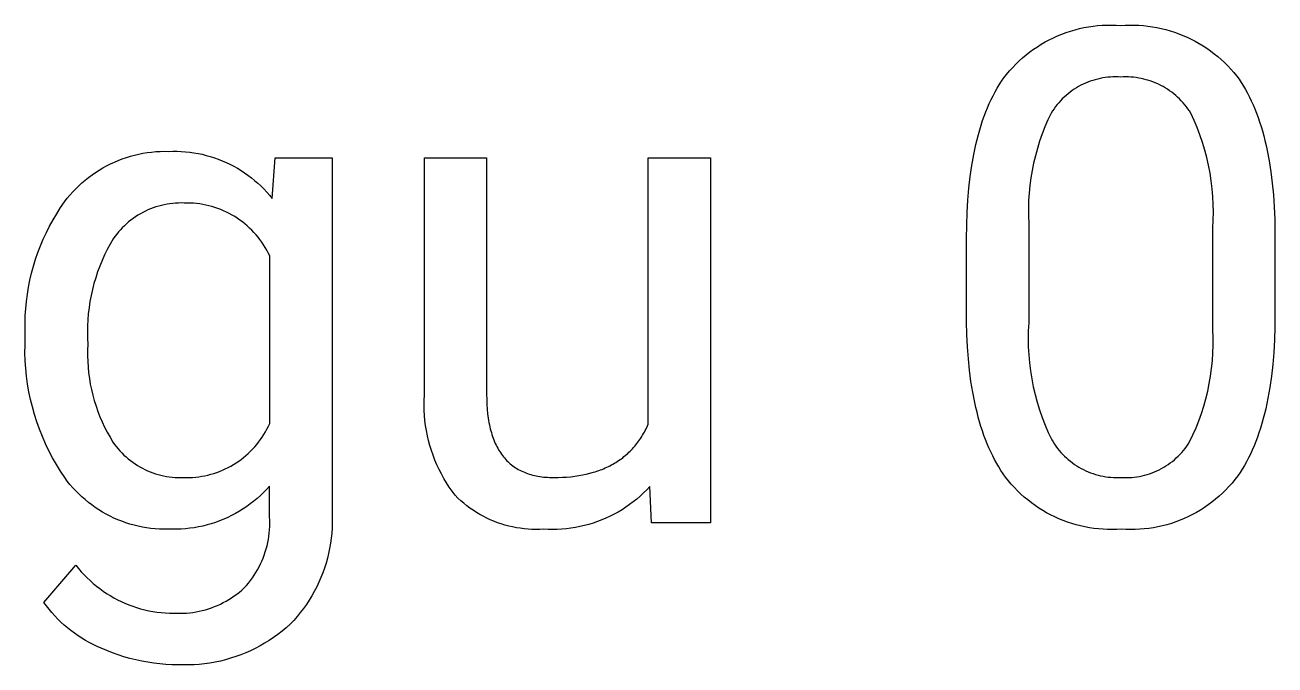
# Model space of a CAD drawing. Header units: millimetres. Extents: x -644 to 2279, y -276 to 1766.
# Drawn here: x 1635.6 to 1694.5, y -153.7 to -123.6 of the extents above; entities that cross this region are included whole.
import ezdxf

# ---------------------------------------------------------------- set-up
doc = ezdxf.new("R2010")
doc.units = ezdxf.units.MM
doc.header["$MEASUREMENT"] = 0
doc.layers.add('Domyślny', color=7, linetype='Continuous', true_color=0x000000)

msp = doc.modelspace()

# ---------------------------------------------------------------- linework, layer by layer
at = {"layer": 'Domyślny'}
for p, q in [((1685.305, -123.736), (1685.517, -123.689)), ((1685.517, -123.689), (1685.73, -123.65)), ((1685.73, -123.65), (1685.945, -123.619)), ((1685.945, -123.619), (1686.161, -123.595)), ((1686.161, -123.595), (1686.377, -123.578)), ((1686.377, -123.578), (1686.594, -123.569)), ((1686.594, -123.569), (1686.811, -123.567)), ((1686.811, -123.567), (1687.028, -123.573)), ((1687.028, -123.573), (1687.244, -123.586)), ((1687.244, -123.586), (1687.458, -123.573)), ((1687.458, -123.573), (1687.673, -123.567)), ((1687.673, -123.567), (1687.887, -123.568)), ((1687.887, -123.568), (1688.101, -123.576)), ((1688.101, -123.576), (1688.315, -123.592)), ((1688.315, -123.592), (1688.528, -123.615)), ((1688.528, -123.615), (1688.74, -123.645)), ((1688.74, -123.645), (1688.951, -123.682)), ((1688.951, -123.682), (1689.161, -123.727)), ((1683.691, -124.362), (1683.882, -124.26)), ((1683.882, -124.26), (1684.077, -124.164)), ((1684.077, -124.164), (1684.275, -124.075)), ((1684.275, -124.075), (1684.476, -123.993)), ((1684.476, -123.993), (1684.68, -123.918)), ((1684.68, -123.918), (1684.886, -123.85)), ((1684.886, -123.85), (1685.094, -123.789)), ((1685.094, -123.789), (1685.305, -123.736)), ((1689.161, -123.727), (1689.369, -123.778)), ((1689.369, -123.778), (1689.575, -123.837)), ((1689.575, -123.837), (1689.779, -123.902)), ((1689.779, -123.902), (1689.981, -123.974)), ((1689.981, -123.974), (1690.18, -124.053)), ((1690.18, -124.053), (1690.377, -124.139)), ((1690.377, -124.139), (1690.57, -124.231)), ((1690.57, -124.231), (1690.76, -124.33)), ((1682.793, -124.97), (1682.964, -124.836)), ((1682.964, -124.836), (1683.14, -124.708)), ((1683.14, -124.708), (1683.319, -124.587)), ((1683.319, -124.587), (1683.503, -124.471)), ((1683.503, -124.471), (1683.691, -124.362)), ((1690.76, -124.33), (1690.947, -124.435)), ((1690.947, -124.435), (1691.13, -124.546)), ((1691.13, -124.546), (1691.309, -124.664)), ((1691.309, -124.664), (1691.484, -124.787)), ((1691.484, -124.787), (1691.655, -124.917)), ((1682.159, -125.561), (1682.31, -125.405)), ((1682.31, -125.405), (1682.466, -125.255)), ((1682.466, -125.255), (1682.627, -125.109)), ((1682.627, -125.109), (1682.793, -124.97)), ((1691.655, -124.917), (1691.822, -125.052)), ((1691.822, -125.052), (1691.983, -125.192)), ((1691.983, -125.192), (1692.14, -125.338)), ((1692.14, -125.338), (1692.292, -125.489)), ((1681.631, -126.216), (1681.739, -126.059)), ((1681.739, -126.059), (1681.873, -125.889)), ((1681.873, -125.889), (1682.013, -125.722)), ((1682.013, -125.722), (1682.159, -125.561)), ((1686.4, -126.061), (1686.281, -126.084)), ((1686.52, -126.043), (1686.4, -126.061)), ((1686.64, -126.029), (1686.52, -126.043)), ((1686.76, -126.018), (1686.64, -126.029)), ((1686.881, -126.012), (1686.76, -126.018)), ((1687.002, -126.01), (1686.881, -126.012)), ((1687.124, -126.013), (1687.002, -126.01)), ((1687.244, -126.019), (1687.124, -126.013)), ((1687.366, -126.013), (1687.244, -126.019)), ((1687.488, -126.01), (1687.366, -126.013)), ((1687.61, -126.012), (1687.488, -126.01)), ((1687.732, -126.018), (1687.61, -126.012)), ((1687.854, -126.029), (1687.732, -126.018)), ((1687.975, -126.043), (1687.854, -126.029)), ((1688.096, -126.062), (1687.975, -126.043)), ((1688.216, -126.084), (1688.096, -126.062)), ((1692.292, -125.489), (1692.439, -125.646)), ((1692.439, -125.646), (1692.58, -125.807)), ((1692.58, -125.807), (1692.716, -125.973)), ((1692.716, -125.973), (1692.824, -126.124)), ((1681.328, -126.719), (1681.426, -126.546)), ((1681.426, -126.546), (1681.527, -126.379)), ((1681.527, -126.379), (1681.631, -126.216)), ((1684.957, -126.657), (1684.859, -126.729)), ((1685.057, -126.589), (1684.957, -126.657)), ((1685.159, -126.525), (1685.057, -126.589)), ((1685.264, -126.464), (1685.159, -126.525)), ((1685.371, -126.406), (1685.264, -126.464)), ((1685.479, -126.352), (1685.371, -126.406)), ((1685.589, -126.302), (1685.479, -126.352)), ((1685.701, -126.256), (1685.589, -126.302)), ((1685.815, -126.214), (1685.701, -126.256)), ((1685.929, -126.175), (1685.815, -126.214)), ((1686.046, -126.141), (1685.929, -126.175)), ((1686.163, -126.11), (1686.046, -126.141)), ((1686.281, -126.084), (1686.163, -126.11)), ((1688.335, -126.111), (1688.216, -126.084)), ((1688.453, -126.141), (1688.335, -126.111)), ((1688.57, -126.176), (1688.453, -126.141)), ((1688.686, -126.215), (1688.57, -126.176)), ((1688.8, -126.257), (1688.686, -126.215)), ((1688.913, -126.304), (1688.8, -126.257)), ((1689.024, -126.354), (1688.913, -126.304)), ((1689.134, -126.408), (1689.024, -126.354)), ((1689.241, -126.465), (1689.134, -126.408)), ((1689.347, -126.527), (1689.241, -126.465)), ((1689.45, -126.591), (1689.347, -126.527)), ((1689.551, -126.66), (1689.45, -126.591)), ((1692.824, -126.124), (1692.929, -126.281)), ((1692.929, -126.281), (1693.03, -126.443)), ((1693.03, -126.443), (1693.128, -126.61)), ((1693.128, -126.61), (1693.223, -126.782)), ((1681.055, -127.267), (1681.143, -127.079)), ((1681.143, -127.079), (1681.234, -126.896)), ((1681.234, -126.896), (1681.328, -126.719)), ((1684.328, -127.223), (1684.25, -127.315)), ((1684.409, -127.133), (1684.328, -127.223)), ((1684.494, -127.046), (1684.409, -127.133)), ((1684.581, -126.962), (1684.494, -127.046)), ((1684.671, -126.881), (1684.581, -126.962)), ((1684.764, -126.803), (1684.671, -126.881)), ((1684.859, -126.729), (1684.764, -126.803)), ((1689.65, -126.731), (1689.551, -126.66)), ((1689.746, -126.806), (1689.65, -126.731)), ((1689.84, -126.885), (1689.746, -126.806)), ((1689.931, -126.966), (1689.84, -126.885)), ((1690.019, -127.05), (1689.931, -126.966)), ((1690.104, -127.138), (1690.019, -127.05)), ((1690.187, -127.228), (1690.104, -127.138)), ((1690.266, -127.321), (1690.187, -127.228)), ((1693.223, -126.782), (1693.315, -126.959)), ((1693.315, -126.959), (1693.403, -127.141)), ((1693.403, -127.141), (1693.487, -127.328)), ((1680.814, -127.861), (1680.891, -127.658)), ((1680.891, -127.658), (1680.971, -127.46)), ((1680.971, -127.46), (1681.055, -127.267)), ((1683.97, -127.711), (1683.818, -128.034)), ((1684.035, -127.608), (1683.97, -127.711)), ((1684.104, -127.508), (1684.035, -127.608)), ((1684.175, -127.411), (1684.104, -127.508)), ((1684.25, -127.315), (1684.175, -127.411)), ((1690.342, -127.416), (1690.266, -127.321)), ((1690.414, -127.514), (1690.342, -127.416)), ((1690.484, -127.615), (1690.414, -127.514)), ((1690.549, -127.718), (1690.484, -127.615)), ((1690.705, -128.055), (1690.549, -127.718)), ((1693.487, -127.328), (1693.569, -127.52)), ((1693.569, -127.52), (1693.647, -127.717)), ((1693.647, -127.717), (1693.721, -127.919)), ((1680.603, -128.501), (1680.67, -128.282)), ((1680.67, -128.282), (1680.74, -128.069)), ((1680.74, -128.069), (1680.814, -127.861)), ((1683.676, -128.362), (1683.546, -128.695)), ((1683.818, -128.034), (1683.676, -128.362)), ((1690.85, -128.397), (1690.705, -128.055)), ((1690.982, -128.745), (1690.85, -128.397)), ((1693.721, -127.919), (1693.793, -128.127)), ((1693.793, -128.127), (1693.861, -128.339)), ((1693.861, -128.339), (1693.925, -128.557)), ((1680.423, -129.187), (1680.479, -128.953)), ((1680.479, -128.953), (1680.539, -128.725)), ((1680.539, -128.725), (1680.603, -128.501)), ((1683.546, -128.695), (1683.428, -129.033)), ((1691.102, -129.096), (1690.982, -128.745)), ((1693.925, -128.557), (1693.987, -128.779)), ((1693.987, -128.779), (1694.045, -129.007)), ((1694.045, -129.007), (1694.1, -129.24)), ((1641.169, -129.606), (1641.368, -129.574)), ((1641.368, -129.574), (1641.569, -129.549)), ((1641.569, -129.549), (1641.77, -129.53)), ((1641.77, -129.53), (1641.971, -129.519)), ((1641.971, -129.519), (1642.173, -129.514)), ((1642.173, -129.514), (1642.376, -129.516)), ((1642.376, -129.516), (1642.574, -129.51)), ((1642.574, -129.51), (1642.774, -129.511)), ((1642.774, -129.511), (1642.972, -129.518)), ((1642.972, -129.518), (1643.171, -129.532)), ((1643.171, -129.532), (1643.369, -129.553)), ((1643.369, -129.553), (1643.566, -129.581)), ((1643.566, -129.581), (1643.762, -129.615)), ((1680.32, -129.67), (1680.369, -129.426)), ((1680.369, -129.426), (1680.423, -129.187)), ((1683.321, -129.374), (1683.226, -129.719)), ((1683.428, -129.033), (1683.321, -129.374)), ((1691.21, -129.452), (1691.102, -129.096)), ((1691.305, -129.811), (1691.21, -129.452)), ((1694.1, -129.24), (1694.151, -129.477)), ((1694.151, -129.477), (1694.244, -129.968)), ((1639.455, -130.194), (1639.636, -130.103)), ((1639.636, -130.103), (1639.819, -130.019)), ((1639.819, -130.019), (1640.005, -129.94)), ((1640.005, -129.94), (1640.194, -129.868)), ((1640.194, -129.868), (1640.385, -129.802)), ((1640.385, -129.802), (1640.578, -129.743)), ((1640.578, -129.743), (1640.774, -129.691)), ((1640.774, -129.691), (1640.97, -129.645)), ((1640.97, -129.645), (1641.169, -129.606)), ((1643.762, -129.615), (1643.957, -129.655)), ((1643.957, -129.655), (1644.15, -129.703)), ((1644.15, -129.703), (1644.342, -129.757)), ((1644.342, -129.757), (1644.532, -129.817)), ((1644.532, -129.817), (1644.719, -129.884)), ((1644.719, -129.884), (1644.904, -129.957)), ((1644.904, -129.957), (1645.087, -130.036)), ((1645.087, -130.036), (1645.267, -130.121)), ((1645.267, -130.121), (1645.444, -130.213)), ((1647.263, -131.735), (1647.405, -129.82)), ((1647.405, -129.82), (1650.078, -129.82)), ((1650.078, -129.82), (1650.078, -146.537)), ((1654.436, -140.992), (1654.436, -129.82)), ((1654.436, -129.82), (1657.363, -129.82)), ((1657.363, -129.82), (1657.363, -140.956)), ((1664.985, -142.358), (1664.985, -129.82)), ((1664.985, -129.82), (1667.909, -129.82)), ((1667.909, -129.82), (1667.909, -147.003)), ((1680.155, -130.698), (1680.231, -130.174)), ((1680.231, -130.174), (1680.32, -129.67)), ((1683.142, -130.066), (1683.071, -130.417)), ((1683.226, -129.719), (1683.142, -130.066)), ((1691.388, -130.173), (1691.305, -129.811)), ((1691.459, -130.538), (1691.388, -130.173)), ((1694.244, -129.968), (1694.323, -130.479)), ((1638.448, -130.865), (1638.606, -130.739)), ((1638.606, -130.739), (1638.768, -130.619)), ((1638.768, -130.619), (1638.934, -130.504)), ((1638.934, -130.504), (1639.104, -130.395)), ((1639.104, -130.395), (1639.278, -130.292)), ((1639.278, -130.292), (1639.455, -130.194)), ((1645.444, -130.213), (1645.617, -130.31)), ((1645.617, -130.31), (1645.788, -130.413)), ((1645.788, -130.413), (1645.954, -130.522)), ((1645.954, -130.522), (1646.117, -130.636)), ((1646.117, -130.636), (1646.276, -130.756)), ((1646.276, -130.756), (1646.431, -130.881)), ((1680.093, -131.242), (1680.155, -130.698)), ((1683.011, -130.769), (1682.964, -131.124)), ((1683.071, -130.417), (1683.011, -130.769)), ((1691.516, -130.905), (1691.459, -130.538)), ((1694.323, -130.479), (1694.389, -131.01)), ((1637.861, -131.42), (1638.001, -131.274)), ((1638.001, -131.274), (1638.145, -131.132)), ((1638.145, -131.132), (1638.294, -130.996)), ((1638.294, -130.996), (1638.448, -130.865)), ((1646.431, -130.881), (1646.581, -131.012)), ((1646.581, -131.012), (1646.727, -131.147)), ((1646.727, -131.147), (1646.868, -131.287)), ((1646.868, -131.287), (1647.005, -131.432)), ((1680.045, -131.807), (1680.093, -131.242)), ((1682.964, -131.124), (1682.929, -131.48)), ((1691.561, -131.274), (1691.516, -130.905)), ((1691.593, -131.645), (1691.561, -131.274)), ((1694.389, -131.01), (1694.442, -131.561)), ((1637.283, -132.165), (1637.474, -131.886)), ((1637.474, -131.886), (1637.598, -131.726)), ((1637.598, -131.726), (1637.727, -131.571)), ((1637.727, -131.571), (1637.861, -131.42)), ((1642.702, -131.955), (1642.568, -131.967)), ((1642.836, -131.949), (1642.702, -131.955)), ((1642.971, -131.947), (1642.836, -131.949)), ((1643.105, -131.949), (1642.971, -131.947)), ((1643.252, -131.948), (1643.105, -131.949)), ((1643.4, -131.951), (1643.252, -131.948)), ((1643.547, -131.96), (1643.4, -131.951)), ((1643.693, -131.973), (1643.547, -131.96)), ((1647.005, -131.432), (1647.136, -131.582)), ((1647.136, -131.582), (1647.263, -131.735)), ((1680.011, -132.392), (1680.045, -131.807)), ((1682.906, -131.837), (1682.895, -132.194)), ((1682.929, -131.48), (1682.906, -131.837)), ((1691.612, -132.016), (1691.593, -131.645)), ((1694.442, -131.561), (1694.481, -132.133)), ((1636.929, -132.743), (1637.101, -132.451)), ((1637.101, -132.451), (1637.283, -132.165)), ((1640.928, -132.524), (1640.815, -132.597)), ((1641.044, -132.456), (1640.928, -132.524)), ((1641.161, -132.391), (1641.044, -132.456)), ((1641.281, -132.331), (1641.161, -132.391)), ((1641.404, -132.275), (1641.281, -132.331)), ((1641.527, -132.223), (1641.404, -132.275)), ((1641.653, -132.175), (1641.527, -132.223)), ((1641.78, -132.132), (1641.653, -132.175)), ((1641.909, -132.093), (1641.78, -132.132)), ((1642.039, -132.059), (1641.909, -132.093)), ((1642.17, -132.029), (1642.039, -132.059)), ((1642.302, -132.003), (1642.17, -132.029)), ((1642.435, -131.983), (1642.302, -132.003)), ((1642.568, -131.967), (1642.435, -131.983)), ((1643.84, -131.992), (1643.693, -131.973)), ((1643.985, -132.015), (1643.84, -131.992)), ((1644.13, -132.044), (1643.985, -132.015)), ((1644.273, -132.077), (1644.13, -132.044)), ((1644.416, -132.115), (1644.273, -132.077)), ((1644.557, -132.158), (1644.416, -132.115)), ((1644.696, -132.206), (1644.557, -132.158)), ((1644.834, -132.258), (1644.696, -132.206)), ((1644.969, -132.316), (1644.834, -132.258)), ((1645.103, -132.377), (1644.969, -132.316)), ((1645.235, -132.444), (1645.103, -132.377)), ((1645.364, -132.514), (1645.235, -132.444)), ((1645.491, -132.589), (1645.364, -132.514)), ((1679.991, -132.998), (1680.011, -132.392)), ((1682.895, -132.194), (1682.897, -132.552)), ((1691.618, -132.387), (1691.612, -132.016)), ((1691.612, -132.759), (1691.618, -132.387)), ((1694.481, -132.133), (1694.507, -132.725)), ((1636.614, -133.342), (1636.766, -133.04)), ((1636.766, -133.04), (1636.929, -132.743)), ((1640.195, -133.11), (1640.103, -133.208)), ((1640.291, -133.016), (1640.195, -133.11)), ((1640.39, -132.925), (1640.291, -133.016)), ((1640.492, -132.838), (1640.39, -132.925)), ((1640.597, -132.754), (1640.492, -132.838)), ((1640.704, -132.673), (1640.597, -132.754)), ((1640.815, -132.597), (1640.704, -132.673)), ((1645.615, -132.669), (1645.491, -132.589)), ((1645.737, -132.752), (1645.615, -132.669)), ((1645.855, -132.84), (1645.737, -132.752)), ((1645.971, -132.931), (1645.855, -132.84)), ((1646.083, -133.027), (1645.971, -132.931)), ((1646.192, -133.126), (1646.083, -133.027)), ((1646.297, -133.229), (1646.192, -133.126)), ((1679.984, -133.624), (1679.991, -132.998)), ((1682.897, -132.552), (1682.911, -132.909)), ((1682.911, -132.909), (1682.911, -137.587)), ((1691.592, -133.13), (1691.612, -132.759)), ((1691.592, -137.92), (1691.592, -133.13)), ((1694.507, -132.725), (1694.519, -133.337)), ((1636.34, -133.961), (1636.472, -133.649)), ((1636.472, -133.649), (1636.614, -133.342)), ((1639.769, -133.629), (1639.624, -133.879)), ((1639.847, -133.519), (1639.769, -133.629)), ((1639.929, -133.413), (1639.847, -133.519)), ((1640.014, -133.309), (1639.929, -133.413)), ((1640.103, -133.208), (1640.014, -133.309)), ((1646.399, -133.335), (1646.297, -133.229)), ((1646.498, -133.445), (1646.399, -133.335)), ((1646.592, -133.558), (1646.498, -133.445)), ((1646.683, -133.674), (1646.592, -133.558)), ((1646.77, -133.793), (1646.683, -133.674)), ((1679.984, -137.54), (1679.984, -133.624)), ((1694.519, -133.337), (1694.519, -137.143)), ((1636.108, -134.597), (1636.219, -134.277)), ((1636.219, -134.277), (1636.34, -133.961)), ((1639.488, -134.133), (1639.361, -134.393)), ((1639.624, -133.879), (1639.488, -134.133)), ((1646.852, -133.915), (1646.77, -133.793)), ((1646.93, -134.04), (1646.852, -133.915)), ((1647.004, -134.168), (1646.93, -134.04)), ((1647.074, -134.297), (1647.004, -134.168)), ((1647.139, -134.43), (1647.074, -134.297)), ((1636.009, -134.921), (1636.108, -134.597)), ((1639.242, -134.656), (1639.132, -134.923)), ((1639.361, -134.393), (1639.242, -134.656)), ((1647.139, -142.332), (1647.139, -134.43)), ((1635.842, -135.577), (1635.92, -135.248)), ((1635.92, -135.248), (1636.009, -134.921)), ((1638.941, -135.468), (1638.859, -135.745)), ((1639.032, -135.194), (1638.941, -135.468)), ((1639.132, -134.923), (1639.032, -135.194)), ((1635.72, -136.243), (1635.775, -135.909)), ((1635.775, -135.909), (1635.842, -135.577)), ((1638.786, -136.024), (1638.723, -136.306)), ((1638.859, -135.745), (1638.786, -136.024)), ((1635.642, -136.916), (1635.675, -136.579)), ((1635.675, -136.579), (1635.72, -136.243)), ((1638.669, -136.59), (1638.626, -136.875)), ((1638.723, -136.306), (1638.669, -136.59)), ((1635.61, -137.592), (1635.62, -137.254)), ((1635.62, -137.254), (1635.642, -136.916)), ((1638.591, -137.162), (1638.567, -137.45)), ((1638.626, -136.875), (1638.591, -137.162)), ((1694.519, -137.143), (1694.513, -137.777)), ((1635.611, -137.931), (1635.61, -137.592)), ((1638.552, -137.738), (1638.547, -138.027)), ((1638.567, -137.45), (1638.552, -137.738)), ((1679.998, -138.139), (1679.984, -137.54)), ((1682.911, -137.587), (1682.892, -137.965)), ((1694.513, -137.777), (1694.492, -138.39)), ((1635.609, -138.637), (1635.623, -138.269)), ((1635.623, -138.269), (1635.611, -137.931)), ((1638.547, -138.027), (1638.552, -138.316)), ((1638.552, -138.316), (1638.567, -138.604)), ((1680.026, -138.719), (1679.998, -138.139)), ((1682.892, -137.965), (1682.887, -138.344)), ((1682.887, -138.344), (1682.894, -138.722)), ((1691.606, -138.283), (1691.592, -137.92)), ((1691.607, -138.647), (1691.606, -138.283)), ((1694.492, -138.39), (1694.458, -138.982)), ((1635.608, -139.005), (1635.609, -138.637)), ((1635.62, -139.373), (1635.608, -139.005)), ((1638.557, -138.872), (1638.555, -139.14)), ((1638.567, -138.604), (1638.557, -138.872)), ((1680.068, -139.28), (1680.026, -138.719)), ((1682.894, -138.722), (1682.915, -139.1)), ((1691.571, -139.373), (1691.595, -139.01)), ((1691.595, -139.01), (1691.607, -138.647)), ((1694.458, -138.982), (1694.41, -139.554)), ((1635.644, -139.74), (1635.62, -139.373)), ((1638.555, -139.14), (1638.563, -139.408)), ((1638.563, -139.408), (1638.581, -139.675)), ((1680.122, -139.823), (1680.068, -139.28)), ((1682.915, -139.1), (1682.949, -139.477)), ((1682.949, -139.477), (1682.996, -139.853)), ((1691.534, -139.734), (1691.571, -139.373)), ((1694.41, -139.554), (1694.348, -140.105)), ((1635.681, -140.106), (1635.644, -139.74)), ((1635.73, -140.471), (1635.681, -140.106)), ((1638.581, -139.675), (1638.607, -139.942)), ((1638.607, -139.942), (1638.642, -140.208)), ((1638.642, -140.208), (1638.687, -140.472)), ((1680.19, -140.346), (1680.122, -139.823)), ((1682.996, -139.853), (1683.056, -140.226)), ((1691.423, -140.453), (1691.485, -140.095)), ((1691.485, -140.095), (1691.534, -139.734)), ((1694.348, -140.105), (1694.273, -140.636)), ((1635.793, -140.834), (1635.73, -140.471)), ((1638.687, -140.472), (1638.74, -140.735)), ((1638.74, -140.735), (1638.803, -140.996)), ((1680.272, -140.851), (1680.19, -140.346)), ((1683.056, -140.226), (1683.129, -140.598)), ((1683.129, -140.598), (1683.215, -140.967)), ((1691.349, -140.809), (1691.423, -140.453)), ((1694.273, -140.636), (1694.183, -141.145)), ((1635.868, -141.194), (1635.793, -140.834)), ((1635.955, -141.552), (1635.868, -141.194)), ((1638.803, -140.996), (1638.874, -141.254)), ((1638.874, -141.254), (1638.955, -141.51)), ((1654.42, -141.472), (1654.424, -141.232)), ((1654.424, -141.232), (1654.436, -140.992)), ((1657.363, -140.956), (1657.366, -141.197)), ((1657.366, -141.197), (1657.375, -141.431)), ((1680.367, -141.336), (1680.272, -140.851)), ((1680.419, -141.572), (1680.367, -141.336)), ((1683.215, -140.967), (1683.314, -141.332)), ((1683.314, -141.332), (1683.425, -141.694)), ((1691.164, -141.512), (1691.263, -141.162)), ((1691.263, -141.162), (1691.349, -140.809)), ((1694.183, -141.145), (1694.134, -141.392)), ((1636.054, -141.906), (1635.955, -141.552)), ((1636.166, -142.257), (1636.054, -141.906)), ((1638.955, -141.51), (1639.044, -141.763)), ((1639.044, -141.763), (1639.141, -142.012)), ((1654.425, -141.713), (1654.42, -141.472)), ((1654.438, -141.953), (1654.425, -141.713)), ((1654.459, -142.192), (1654.438, -141.953)), ((1657.375, -141.431), (1657.391, -141.656)), ((1657.391, -141.656), (1657.412, -141.874)), ((1657.412, -141.874), (1657.44, -142.085)), ((1680.475, -141.803), (1680.419, -141.572)), ((1680.534, -142.03), (1680.475, -141.803)), ((1683.425, -141.694), (1683.549, -142.051)), ((1690.931, -142.201), (1691.054, -141.858)), ((1691.054, -141.858), (1691.164, -141.512)), ((1694.024, -141.871), (1693.964, -142.103)), ((1694.081, -141.634), (1694.024, -141.871)), ((1694.134, -141.392), (1694.081, -141.634)), ((1636.29, -142.603), (1636.166, -142.257)), ((1639.141, -142.012), (1639.247, -142.258)), ((1639.247, -142.258), (1639.362, -142.501)), ((1639.362, -142.501), (1639.484, -142.739)), ((1647.012, -142.593), (1647.078, -142.464)), ((1647.078, -142.464), (1647.139, -142.332)), ((1654.489, -142.431), (1654.459, -142.192)), ((1654.527, -142.668), (1654.489, -142.431)), ((1657.44, -142.085), (1657.456, -142.187)), ((1657.456, -142.187), (1657.474, -142.288)), ((1657.474, -142.288), (1657.493, -142.386)), ((1657.493, -142.386), (1657.514, -142.483)), ((1657.514, -142.483), (1657.536, -142.577)), ((1664.876, -142.588), (1664.913, -142.513)), ((1664.913, -142.513), (1664.949, -142.436)), ((1664.949, -142.436), (1664.985, -142.358)), ((1680.596, -142.251), (1680.534, -142.03)), ((1680.662, -142.468), (1680.596, -142.251)), ((1680.731, -142.68), (1680.662, -142.468)), ((1683.549, -142.051), (1683.685, -142.405)), ((1683.685, -142.405), (1683.834, -142.753)), ((1690.651, -142.871), (1690.797, -142.538)), ((1690.797, -142.538), (1690.931, -142.201)), ((1693.834, -142.55), (1693.763, -142.766)), ((1693.9, -142.329), (1693.834, -142.55)), ((1693.964, -142.103), (1693.9, -142.329)), ((1636.426, -142.946), (1636.29, -142.603)), ((1636.573, -143.283), (1636.426, -142.946)), ((1639.484, -142.739), (1639.615, -142.973)), ((1639.615, -142.973), (1639.754, -143.203)), ((1646.62, -143.204), (1646.707, -143.088)), ((1646.707, -143.088), (1646.789, -142.968)), ((1646.789, -142.968), (1646.868, -142.846)), ((1646.868, -142.846), (1646.942, -142.721)), ((1646.942, -142.721), (1647.012, -142.593)), ((1654.573, -142.904), (1654.527, -142.668)), ((1654.627, -143.138), (1654.573, -142.904)), ((1654.69, -143.371), (1654.627, -143.138)), ((1657.536, -142.577), (1657.56, -142.67)), ((1657.56, -142.67), (1657.586, -142.761)), ((1657.586, -142.761), (1657.613, -142.85)), ((1657.613, -142.85), (1657.641, -142.937)), ((1657.641, -142.937), (1657.672, -143.022)), ((1657.672, -143.022), (1657.703, -143.105)), ((1657.703, -143.105), (1657.736, -143.187)), ((1664.49, -143.213), (1664.538, -143.149)), ((1664.538, -143.149), (1664.584, -143.083)), ((1664.584, -143.083), (1664.629, -143.016)), ((1664.629, -143.016), (1664.673, -142.948)), ((1664.673, -142.948), (1664.716, -142.878)), ((1664.716, -142.878), (1664.757, -142.808)), ((1664.757, -142.808), (1664.798, -142.736)), ((1664.798, -142.736), (1664.837, -142.663)), ((1664.837, -142.663), (1664.876, -142.588)), ((1680.803, -142.888), (1680.731, -142.68)), ((1680.879, -143.09), (1680.803, -142.888)), ((1680.958, -143.288), (1680.879, -143.09)), ((1683.834, -142.753), (1683.994, -143.096)), ((1683.994, -143.096), (1684.058, -143.201)), ((1690.493, -143.199), (1690.651, -142.871)), ((1693.69, -142.977), (1693.612, -143.183)), ((1693.763, -142.766), (1693.69, -142.977)), ((1636.733, -143.615), (1636.573, -143.283)), ((1636.903, -143.941), (1636.733, -143.615)), ((1639.754, -143.203), (1639.831, -143.312)), ((1639.831, -143.312), (1639.912, -143.418)), ((1639.912, -143.418), (1639.997, -143.522)), ((1639.997, -143.522), (1640.085, -143.622)), ((1640.085, -143.622), (1640.177, -143.719)), ((1640.177, -143.719), (1640.272, -143.814)), ((1646.022, -143.837), (1646.13, -143.741)), ((1646.13, -143.741), (1646.235, -143.64)), ((1646.235, -143.64), (1646.337, -143.536)), ((1646.337, -143.536), (1646.435, -143.429)), ((1646.435, -143.429), (1646.53, -143.318)), ((1646.53, -143.318), (1646.62, -143.204)), ((1654.76, -143.6), (1654.69, -143.371)), ((1654.839, -143.828), (1654.76, -143.6)), ((1657.736, -143.187), (1657.771, -143.266)), ((1657.771, -143.266), (1657.807, -143.344)), ((1657.807, -143.344), (1657.845, -143.419)), ((1657.845, -143.419), (1657.885, -143.493)), ((1657.885, -143.493), (1657.926, -143.565)), ((1657.926, -143.565), (1657.968, -143.634)), ((1657.968, -143.634), (1658.012, -143.702)), ((1658.012, -143.702), (1658.058, -143.768)), ((1663.958, -143.79), (1664.016, -143.738)), ((1664.016, -143.738), (1664.073, -143.685)), ((1664.073, -143.685), (1664.129, -143.63)), ((1664.129, -143.63), (1664.184, -143.574)), ((1664.184, -143.574), (1664.238, -143.517)), ((1664.238, -143.517), (1664.291, -143.459)), ((1664.291, -143.459), (1664.342, -143.399)), ((1664.342, -143.399), (1664.393, -143.338)), ((1664.393, -143.338), (1664.442, -143.276)), ((1664.442, -143.276), (1664.49, -143.213)), ((1681.04, -143.481), (1680.958, -143.288)), ((1681.126, -143.67), (1681.04, -143.481)), ((1681.215, -143.854), (1681.126, -143.67)), ((1684.058, -143.201), (1684.125, -143.303)), ((1684.125, -143.303), (1684.195, -143.404)), ((1684.195, -143.404), (1684.269, -143.502)), ((1684.269, -143.502), (1684.346, -143.597)), ((1684.346, -143.597), (1684.427, -143.69)), ((1684.427, -143.69), (1684.51, -143.779)), ((1690.044, -143.782), (1690.127, -143.692)), ((1690.127, -143.692), (1690.207, -143.598)), ((1690.207, -143.598), (1690.284, -143.502)), ((1690.284, -143.502), (1690.357, -143.404)), ((1690.357, -143.404), (1690.427, -143.303)), ((1690.427, -143.303), (1690.493, -143.199)), ((1693.448, -143.579), (1693.36, -143.769)), ((1693.532, -143.383), (1693.448, -143.579)), ((1693.612, -143.183), (1693.532, -143.383)), ((1637.085, -144.261), (1636.903, -143.941)), ((1637.278, -144.574), (1637.085, -144.261)), ((1640.272, -143.814), (1640.371, -143.904)), ((1640.371, -143.904), (1640.472, -143.992)), ((1640.472, -143.992), (1640.576, -144.075)), ((1640.576, -144.075), (1640.684, -144.155)), ((1640.684, -144.155), (1640.794, -144.231)), ((1640.794, -144.231), (1640.906, -144.304)), ((1640.906, -144.304), (1641.021, -144.372)), ((1645.308, -144.336), (1645.434, -144.263)), ((1645.434, -144.263), (1645.557, -144.186)), ((1645.557, -144.186), (1645.678, -144.105)), ((1645.678, -144.105), (1645.795, -144.02)), ((1645.795, -144.02), (1645.91, -143.93)), ((1645.91, -143.93), (1646.022, -143.837)), ((1654.925, -144.052), (1654.839, -143.828)), ((1655.019, -144.273), (1654.925, -144.052)), ((1655.121, -144.491), (1655.019, -144.273)), ((1658.058, -143.768), (1658.105, -143.832)), ((1658.105, -143.832), (1658.153, -143.895)), ((1658.153, -143.895), (1658.203, -143.955)), ((1658.203, -143.955), (1658.255, -144.013)), ((1658.255, -144.013), (1658.308, -144.07)), ((1658.308, -144.07), (1658.363, -144.124)), ((1658.363, -144.124), (1658.42, -144.177)), ((1658.42, -144.177), (1658.478, -144.227)), ((1658.478, -144.227), (1658.537, -144.276)), ((1658.537, -144.276), (1658.598, -144.323)), ((1658.598, -144.323), (1658.661, -144.368)), ((1663.102, -144.357), (1663.175, -144.321)), ((1663.175, -144.321), (1663.246, -144.284)), ((1663.246, -144.284), (1663.316, -144.245)), ((1663.316, -144.245), (1663.385, -144.205)), ((1663.385, -144.205), (1663.453, -144.164)), ((1663.453, -144.164), (1663.52, -144.122)), ((1663.52, -144.122), (1663.586, -144.078)), ((1663.586, -144.078), (1663.651, -144.033)), ((1663.651, -144.033), (1663.714, -143.987)), ((1663.714, -143.987), (1663.777, -143.94)), ((1663.777, -143.94), (1663.838, -143.891)), ((1663.838, -143.891), (1663.899, -143.841)), ((1663.899, -143.841), (1663.958, -143.79)), ((1681.307, -144.033), (1681.215, -143.854)), ((1681.403, -144.207), (1681.307, -144.033)), ((1681.502, -144.377), (1681.403, -144.207)), ((1684.51, -143.779), (1684.597, -143.866)), ((1684.597, -143.866), (1684.686, -143.95)), ((1684.686, -143.95), (1684.779, -144.031)), ((1684.779, -144.031), (1684.874, -144.109)), ((1684.874, -144.109), (1684.971, -144.183)), ((1684.971, -144.183), (1685.071, -144.254)), ((1685.071, -144.254), (1685.174, -144.321)), ((1685.174, -144.321), (1685.278, -144.385)), ((1689.277, -144.391), (1689.382, -144.327)), ((1689.382, -144.327), (1689.484, -144.259)), ((1689.484, -144.259), (1689.584, -144.188)), ((1689.584, -144.188), (1689.682, -144.113)), ((1689.682, -144.113), (1689.777, -144.035)), ((1689.777, -144.035), (1689.869, -143.954)), ((1689.869, -143.954), (1689.958, -143.87)), ((1689.958, -143.87), (1690.044, -143.782)), ((1693.077, -144.309), (1692.976, -144.478)), ((1693.175, -144.134), (1693.077, -144.309)), ((1693.269, -143.954), (1693.175, -144.134)), ((1693.36, -143.769), (1693.269, -143.954)), ((1637.481, -144.881), (1637.278, -144.574)), ((1637.602, -145.043), (1637.481, -144.881)), ((1641.021, -144.372), (1641.139, -144.436)), ((1641.139, -144.436), (1641.258, -144.496)), ((1641.258, -144.496), (1641.38, -144.552)), ((1641.38, -144.552), (1641.503, -144.604)), ((1641.503, -144.604), (1641.628, -144.651)), ((1641.628, -144.651), (1641.755, -144.694)), ((1641.755, -144.694), (1641.883, -144.733)), ((1641.883, -144.733), (1642.012, -144.767)), ((1642.012, -144.767), (1642.143, -144.797)), ((1642.143, -144.797), (1642.274, -144.821)), ((1642.274, -144.821), (1642.407, -144.842)), ((1642.407, -144.842), (1642.54, -144.858)), ((1642.54, -144.858), (1642.673, -144.869)), ((1642.673, -144.869), (1642.806, -144.875)), ((1642.806, -144.875), (1642.94, -144.877)), ((1642.94, -144.877), (1643.074, -144.874)), ((1643.074, -144.874), (1643.219, -144.877)), ((1643.219, -144.877), (1643.365, -144.874)), ((1643.365, -144.874), (1643.51, -144.867)), ((1643.51, -144.867), (1643.655, -144.855)), ((1643.655, -144.855), (1643.799, -144.838)), ((1643.799, -144.838), (1643.943, -144.816)), ((1643.943, -144.816), (1644.086, -144.789)), ((1644.086, -144.789), (1644.228, -144.758)), ((1644.228, -144.758), (1644.368, -144.721)), ((1644.368, -144.721), (1644.508, -144.68)), ((1644.508, -144.68), (1644.646, -144.634)), ((1644.646, -144.634), (1644.782, -144.584)), ((1644.782, -144.584), (1644.917, -144.528)), ((1644.917, -144.528), (1645.049, -144.469)), ((1645.049, -144.469), (1645.18, -144.405)), ((1645.18, -144.405), (1645.308, -144.336)), ((1655.23, -144.706), (1655.121, -144.491)), ((1655.347, -144.916), (1655.23, -144.706)), ((1655.47, -145.122), (1655.347, -144.916)), ((1658.661, -144.368), (1658.725, -144.411)), ((1658.725, -144.411), (1658.79, -144.452)), ((1658.79, -144.452), (1658.857, -144.491)), ((1658.857, -144.491), (1658.926, -144.529)), ((1658.926, -144.529), (1658.996, -144.564)), ((1658.996, -144.564), (1659.068, -144.598)), ((1659.068, -144.598), (1659.142, -144.629)), ((1659.142, -144.629), (1659.216, -144.659)), ((1659.216, -144.659), (1659.293, -144.687)), ((1659.293, -144.687), (1659.371, -144.712)), ((1659.371, -144.712), (1659.45, -144.736)), ((1659.45, -144.736), (1659.531, -144.758)), ((1659.531, -144.758), (1659.614, -144.778)), ((1659.614, -144.778), (1659.698, -144.797)), ((1659.698, -144.797), (1659.784, -144.813)), ((1659.784, -144.813), (1659.871, -144.827)), ((1659.871, -144.827), (1659.96, -144.84)), ((1659.96, -144.84), (1660.05, -144.85)), ((1660.05, -144.85), (1660.142, -144.859)), ((1660.142, -144.859), (1660.236, -144.865)), ((1660.236, -144.865), (1660.33, -144.87)), ((1660.33, -144.87), (1660.427, -144.873)), ((1660.427, -144.873), (1660.525, -144.874)), ((1660.525, -144.874), (1660.732, -144.872)), ((1660.732, -144.872), (1660.935, -144.864)), ((1660.935, -144.864), (1661.134, -144.852)), ((1661.134, -144.852), (1661.328, -144.835)), ((1661.328, -144.835), (1661.518, -144.813)), ((1661.518, -144.813), (1661.703, -144.786)), ((1661.703, -144.786), (1661.884, -144.754)), ((1661.884, -144.754), (1662.061, -144.717)), ((1662.061, -144.717), (1662.233, -144.675)), ((1662.233, -144.675), (1662.401, -144.628)), ((1662.401, -144.628), (1662.483, -144.603)), ((1662.483, -144.603), (1662.565, -144.577)), ((1662.565, -144.577), (1662.645, -144.549)), ((1662.645, -144.549), (1662.724, -144.52)), ((1662.724, -144.52), (1662.802, -144.49)), ((1662.802, -144.49), (1662.878, -144.459)), ((1662.878, -144.459), (1662.954, -144.426)), ((1662.954, -144.426), (1663.029, -144.392)), ((1663.029, -144.392), (1663.102, -144.357)), ((1681.604, -144.542), (1681.502, -144.377)), ((1681.71, -144.702), (1681.604, -144.542)), ((1681.819, -144.857), (1681.71, -144.702)), ((1681.953, -145.026), (1681.819, -144.857)), ((1685.278, -144.385), (1685.385, -144.445)), ((1685.385, -144.445), (1685.494, -144.502)), ((1685.494, -144.502), (1685.605, -144.555)), ((1685.605, -144.555), (1685.717, -144.604)), ((1685.717, -144.604), (1685.831, -144.649)), ((1685.831, -144.649), (1685.947, -144.69)), ((1685.947, -144.69), (1686.064, -144.727)), ((1686.064, -144.727), (1686.182, -144.761)), ((1686.182, -144.761), (1686.301, -144.79)), ((1686.301, -144.79), (1686.421, -144.815)), ((1686.421, -144.815), (1686.542, -144.836)), ((1686.542, -144.836), (1686.663, -144.853)), ((1686.663, -144.853), (1686.785, -144.865)), ((1686.785, -144.865), (1686.908, -144.874)), ((1686.908, -144.874), (1687.03, -144.878)), ((1687.03, -144.878), (1687.153, -144.878)), ((1687.153, -144.878), (1687.275, -144.874)), ((1687.275, -144.874), (1687.398, -144.879)), ((1687.398, -144.879), (1687.521, -144.88)), ((1687.521, -144.88), (1687.644, -144.876)), ((1687.644, -144.876), (1687.766, -144.869)), ((1687.766, -144.869), (1687.889, -144.857)), ((1687.889, -144.857), (1688.011, -144.841)), ((1688.011, -144.841), (1688.132, -144.82)), ((1688.132, -144.82), (1688.252, -144.795)), ((1688.252, -144.795), (1688.372, -144.767)), ((1688.372, -144.767), (1688.49, -144.734)), ((1688.49, -144.734), (1688.607, -144.697)), ((1688.607, -144.697), (1688.723, -144.656)), ((1688.723, -144.656), (1688.837, -144.61)), ((1688.837, -144.61), (1688.95, -144.561)), ((1688.95, -144.561), (1689.061, -144.509)), ((1689.061, -144.509), (1689.17, -144.452)), ((1689.17, -144.452), (1689.277, -144.391)), ((1692.764, -144.802), (1692.631, -144.974)), ((1692.872, -144.642), (1692.764, -144.802)), ((1692.976, -144.478), (1692.872, -144.642)), ((1637.728, -145.2), (1637.602, -145.043)), ((1637.86, -145.353), (1637.728, -145.2)), ((1637.997, -145.502), (1637.86, -145.353)), ((1638.139, -145.645), (1637.997, -145.502)), ((1646.997, -145.431), (1646.853, -145.579)), ((1647.137, -145.278), (1646.997, -145.431)), ((1647.137, -146.73), (1647.137, -145.278)), ((1655.601, -145.324), (1655.47, -145.122)), ((1655.739, -145.521), (1655.601, -145.324)), ((1664.916, -145.449), (1664.763, -145.6)), ((1665.063, -145.292), (1664.916, -145.449)), ((1665.127, -147.003), (1665.063, -145.292)), ((1682.092, -145.19), (1681.953, -145.026)), ((1682.236, -145.349), (1682.092, -145.19)), ((1682.386, -145.503), (1682.236, -145.349)), ((1682.541, -145.651), (1682.386, -145.503)), ((1692.2, -145.461), (1692.045, -145.613)), ((1692.349, -145.304), (1692.2, -145.461)), ((1692.493, -145.141), (1692.349, -145.304)), ((1692.631, -144.974), (1692.493, -145.141)), ((1638.286, -145.784), (1638.139, -145.645)), ((1638.437, -145.917), (1638.286, -145.784)), ((1638.593, -146.045), (1638.437, -145.917)), ((1638.754, -146.168), (1638.593, -146.045)), ((1646.389, -145.992), (1646.226, -146.119)), ((1646.548, -145.86), (1646.389, -145.992)), ((1646.703, -145.722), (1646.548, -145.86)), ((1646.853, -145.579), (1646.703, -145.722)), ((1655.884, -145.713), (1655.739, -145.521)), ((1656.014, -145.842), (1655.884, -145.713)), ((1656.15, -145.968), (1656.014, -145.842)), ((1656.289, -146.088), (1656.15, -145.968)), ((1656.432, -146.203), (1656.289, -146.088)), ((1664.274, -146.021), (1664.102, -146.15)), ((1664.442, -145.886), (1664.274, -146.021)), ((1664.605, -145.746), (1664.442, -145.886)), ((1664.763, -145.6), (1664.605, -145.746)), ((1682.702, -145.795), (1682.541, -145.651)), ((1682.867, -145.932), (1682.702, -145.795)), ((1683.036, -146.064), (1682.867, -145.932)), ((1683.21, -146.191), (1683.036, -146.064)), ((1691.55, -146.036), (1691.375, -146.165)), ((1691.719, -145.901), (1691.55, -146.036)), ((1691.885, -145.76), (1691.719, -145.901)), ((1692.045, -145.613), (1691.885, -145.76)), ((1638.918, -146.285), (1638.754, -146.168)), ((1639.086, -146.396), (1638.918, -146.285)), ((1639.259, -146.502), (1639.086, -146.396)), ((1639.434, -146.601), (1639.259, -146.502)), ((1639.614, -146.694), (1639.434, -146.601)), ((1645.347, -146.664), (1645.161, -146.754)), ((1645.53, -146.567), (1645.347, -146.664)), ((1645.71, -146.464), (1645.53, -146.567)), ((1645.886, -146.355), (1645.71, -146.464)), ((1646.058, -146.24), (1645.886, -146.355)), ((1646.226, -146.119), (1646.058, -146.24)), ((1650.078, -146.537), (1650.087, -146.777)), ((1656.58, -146.314), (1656.432, -146.203)), ((1656.731, -146.419), (1656.58, -146.314)), ((1656.885, -146.519), (1656.731, -146.419)), ((1657.044, -146.613), (1656.885, -146.519)), ((1657.205, -146.702), (1657.044, -146.613)), ((1663.372, -146.603), (1663.18, -146.7)), ((1663.56, -146.499), (1663.372, -146.603)), ((1663.745, -146.389), (1663.56, -146.499)), ((1663.926, -146.272), (1663.745, -146.389)), ((1664.102, -146.15), (1663.926, -146.272)), ((1683.389, -146.311), (1683.21, -146.191)), ((1683.571, -146.425), (1683.389, -146.311)), ((1683.757, -146.532), (1683.571, -146.425)), ((1683.946, -146.634), (1683.757, -146.532)), ((1684.139, -146.728), (1683.946, -146.634)), ((1690.635, -146.619), (1690.441, -146.716)), ((1690.826, -146.515), (1690.635, -146.619)), ((1691.013, -146.405), (1690.826, -146.515)), ((1691.196, -146.288), (1691.013, -146.405)), ((1691.375, -146.165), (1691.196, -146.288)), ((1639.796, -146.781), (1639.614, -146.694)), ((1639.981, -146.862), (1639.796, -146.781)), ((1640.169, -146.936), (1639.981, -146.862)), ((1640.359, -147.004), (1640.169, -146.936)), ((1640.551, -147.065), (1640.359, -147.004)), ((1640.746, -147.119), (1640.551, -147.065)), ((1640.942, -147.167), (1640.746, -147.119)), ((1641.14, -147.207), (1640.942, -147.167)), ((1641.339, -147.241), (1641.14, -147.207)), ((1641.539, -147.268), (1641.339, -147.241)), ((1641.739, -147.289), (1641.539, -147.268)), ((1643.378, -147.267), (1643.172, -147.289)), ((1643.583, -147.238), (1643.378, -147.267)), ((1643.786, -147.201), (1643.583, -147.238)), ((1643.989, -147.158), (1643.786, -147.201)), ((1644.19, -147.108), (1643.989, -147.158)), ((1644.388, -147.05), (1644.19, -147.108)), ((1644.585, -146.986), (1644.388, -147.05)), ((1644.78, -146.916), (1644.585, -146.986)), ((1644.972, -146.838), (1644.78, -146.916)), ((1645.161, -146.754), (1644.972, -146.838)), ((1647.134, -147.337), (1647.142, -147.186)), ((1647.144, -146.882), (1647.137, -146.73)), ((1647.142, -147.186), (1647.145, -147.034)), ((1647.145, -147.034), (1647.144, -146.882)), ((1650.08, -147.257), (1650.064, -147.497)), ((1650.087, -147.017), (1650.08, -147.257)), ((1650.087, -146.777), (1650.087, -147.017)), ((1657.369, -146.786), (1657.205, -146.702)), ((1657.536, -146.863), (1657.369, -146.786)), ((1657.706, -146.935), (1657.536, -146.863)), ((1657.878, -147.001), (1657.706, -146.935)), ((1658.052, -147.061), (1657.878, -147.001)), ((1658.228, -147.114), (1658.052, -147.061)), ((1658.406, -147.162), (1658.228, -147.114)), ((1658.585, -147.203), (1658.406, -147.162)), ((1658.766, -147.238), (1658.585, -147.203)), ((1658.948, -147.267), (1658.766, -147.238)), ((1659.13, -147.29), (1658.948, -147.267)), ((1661.337, -147.261), (1661.123, -147.287)), ((1661.549, -147.227), (1661.337, -147.261)), ((1661.76, -147.187), (1661.549, -147.227)), ((1661.97, -147.138), (1661.76, -147.187)), ((1662.177, -147.083), (1661.97, -147.138)), ((1662.383, -147.02), (1662.177, -147.083)), ((1662.586, -146.951), (1662.383, -147.02)), ((1662.787, -146.874), (1662.586, -146.951)), ((1662.985, -146.79), (1662.787, -146.874)), ((1663.18, -146.7), (1662.985, -146.79)), ((1667.909, -147.003), (1665.127, -147.003)), ((1684.335, -146.816), (1684.139, -146.728)), ((1684.534, -146.898), (1684.335, -146.816)), ((1684.736, -146.972), (1684.534, -146.898)), ((1684.94, -147.039), (1684.736, -146.972)), ((1685.146, -147.1), (1684.94, -147.039)), ((1685.355, -147.153), (1685.146, -147.1)), ((1685.564, -147.2), (1685.355, -147.153)), ((1685.776, -147.239), (1685.564, -147.2)), ((1685.988, -147.27), (1685.776, -147.239)), ((1686.202, -147.295), (1685.988, -147.27)), ((1688.575, -147.271), (1688.36, -147.296)), ((1688.79, -147.238), (1688.575, -147.271)), ((1689.003, -147.198), (1688.79, -147.238)), ((1689.215, -147.151), (1689.003, -147.198)), ((1689.426, -147.097), (1689.215, -147.151)), ((1689.634, -147.035), (1689.426, -147.097)), ((1689.84, -146.966), (1689.634, -147.035)), ((1690.043, -146.889), (1689.84, -146.966)), ((1690.243, -146.806), (1690.043, -146.889)), ((1690.441, -146.716), (1690.243, -146.806)), ((1641.941, -147.302), (1641.739, -147.289)), ((1642.143, -147.308), (1641.941, -147.302)), ((1642.345, -147.307), (1642.143, -147.308)), ((1642.552, -147.313), (1642.345, -147.307)), ((1642.759, -147.312), (1642.552, -147.313)), ((1642.965, -147.304), (1642.759, -147.312)), ((1643.172, -147.289), (1642.965, -147.304)), ((1647.048, -147.939), (1647.077, -147.79)), ((1647.077, -147.79), (1647.101, -147.64)), ((1647.101, -147.64), (1647.12, -147.489)), ((1647.12, -147.489), (1647.134, -147.337)), ((1650.039, -147.735), (1650.007, -147.973)), ((1650.064, -147.497), (1650.039, -147.735)), ((1659.314, -147.306), (1659.13, -147.29)), ((1659.498, -147.316), (1659.314, -147.306)), ((1659.682, -147.319), (1659.498, -147.316)), ((1659.866, -147.316), (1659.682, -147.319)), ((1660.05, -147.307), (1659.866, -147.316)), ((1660.265, -147.318), (1660.05, -147.307)), ((1660.48, -147.321), (1660.265, -147.318)), ((1660.694, -147.317), (1660.48, -147.321)), ((1660.909, -147.306), (1660.694, -147.317)), ((1661.123, -147.287), (1660.909, -147.306)), ((1686.416, -147.312), (1686.202, -147.295)), ((1686.631, -147.322), (1686.416, -147.312)), ((1686.846, -147.324), (1686.631, -147.322)), ((1687.061, -147.319), (1686.846, -147.324)), ((1687.275, -147.307), (1687.061, -147.319)), ((1687.492, -147.32), (1687.275, -147.307)), ((1687.709, -147.325), (1687.492, -147.32)), ((1687.926, -147.323), (1687.709, -147.325)), ((1688.143, -147.313), (1687.926, -147.323)), ((1688.36, -147.296), (1688.143, -147.313)), ((1646.883, -148.524), (1646.932, -148.38)), ((1646.932, -148.38), (1646.976, -148.235)), ((1646.976, -148.235), (1647.015, -148.088)), ((1647.015, -148.088), (1647.048, -147.939)), ((1649.918, -148.445), (1649.861, -148.678)), ((1649.966, -148.21), (1649.918, -148.445)), ((1650.007, -147.973), (1649.966, -148.21)), ((1636.493, -150.752), (1638.011, -149.006)), ((1638.011, -149.006), (1638.134, -149.159)), ((1646.641, -149.082), (1646.708, -148.945)), ((1646.708, -148.945), (1646.771, -148.807)), ((1646.771, -148.807), (1646.83, -148.667)), ((1646.83, -148.667), (1646.883, -148.524)), ((1649.796, -148.909), (1649.723, -149.138)), ((1649.861, -148.678), (1649.796, -148.909)), ((1638.134, -149.159), (1638.261, -149.309)), ((1638.261, -149.309), (1638.394, -149.454)), ((1638.394, -149.454), (1638.532, -149.594)), ((1638.532, -149.594), (1638.674, -149.73)), ((1646.236, -149.724), (1646.325, -149.601)), ((1646.325, -149.601), (1646.411, -149.475)), ((1646.411, -149.475), (1646.492, -149.347)), ((1646.492, -149.347), (1646.568, -149.215)), ((1646.568, -149.215), (1646.641, -149.082)), ((1649.554, -149.587), (1649.458, -149.808)), ((1649.643, -149.364), (1649.554, -149.587)), ((1649.723, -149.138), (1649.643, -149.364)), ((1638.674, -149.73), (1638.821, -149.861)), ((1638.821, -149.861), (1638.972, -149.987)), ((1638.972, -149.987), (1639.127, -150.107)), ((1639.127, -150.107), (1639.287, -150.222)), ((1639.287, -150.222), (1639.45, -150.332)), ((1645.714, -150.271), (1645.83, -150.174)), ((1645.83, -150.174), (1645.943, -150.074)), ((1645.943, -150.074), (1646.044, -149.961)), ((1646.044, -149.961), (1646.142, -149.844)), ((1646.142, -149.844), (1646.236, -149.724)), ((1649.355, -150.024), (1649.244, -150.237)), ((1649.458, -149.808), (1649.355, -150.024)), ((1636.615, -150.918), (1636.493, -150.752)), ((1639.45, -150.332), (1639.617, -150.436)), ((1639.617, -150.436), (1639.787, -150.534)), ((1639.787, -150.534), (1639.961, -150.627)), ((1639.961, -150.627), (1640.137, -150.713)), ((1640.137, -150.713), (1640.317, -150.794)), ((1640.317, -150.794), (1640.499, -150.868)), ((1644.818, -150.833), (1644.954, -150.766)), ((1644.954, -150.766), (1645.087, -150.694)), ((1645.087, -150.694), (1645.218, -150.618)), ((1645.218, -150.618), (1645.346, -150.538)), ((1645.346, -150.538), (1645.472, -150.453)), ((1645.472, -150.453), (1645.594, -150.364)), ((1645.594, -150.364), (1645.714, -150.271)), ((1649.001, -150.651), (1648.869, -150.851)), ((1649.126, -150.446), (1649.001, -150.651)), ((1649.244, -150.237), (1649.126, -150.446)), ((1636.742, -151.08), (1636.615, -150.918)), ((1636.875, -151.238), (1636.742, -151.08)), ((1637.013, -151.391), (1636.875, -151.238)), ((1637.156, -151.54), (1637.013, -151.391)), ((1640.499, -150.868), (1640.683, -150.936)), ((1640.683, -150.936), (1640.87, -150.998)), ((1640.87, -150.998), (1641.059, -151.053)), ((1641.059, -151.053), (1641.249, -151.102)), ((1641.249, -151.102), (1641.441, -151.145)), ((1641.441, -151.145), (1641.634, -151.181)), ((1641.634, -151.181), (1641.829, -151.21)), ((1641.829, -151.21), (1642.024, -151.233)), ((1642.024, -151.233), (1642.22, -151.249)), ((1642.22, -151.249), (1642.416, -151.258)), ((1642.416, -151.258), (1642.613, -151.26)), ((1642.613, -151.26), (1642.764, -151.267)), ((1642.764, -151.267), (1642.916, -151.268)), ((1642.916, -151.268), (1643.067, -151.265)), ((1643.067, -151.265), (1643.218, -151.256)), ((1643.218, -151.256), (1643.369, -151.242)), ((1643.369, -151.242), (1643.519, -151.223)), ((1643.519, -151.223), (1643.668, -151.2)), ((1643.668, -151.2), (1643.817, -151.171)), ((1643.817, -151.171), (1643.964, -151.137)), ((1643.964, -151.137), (1644.111, -151.098)), ((1644.111, -151.098), (1644.256, -151.055)), ((1644.256, -151.055), (1644.399, -151.006)), ((1644.399, -151.006), (1644.541, -150.953)), ((1644.541, -150.953), (1644.68, -150.895)), ((1644.68, -150.895), (1644.818, -150.833)), ((1648.584, -151.238), (1648.432, -151.423)), ((1648.73, -151.047), (1648.584, -151.238)), ((1648.869, -150.851), (1648.73, -151.047)), ((1637.303, -151.684), (1637.156, -151.54)), ((1637.456, -151.822), (1637.303, -151.684)), ((1637.613, -151.956), (1637.456, -151.822)), ((1637.774, -152.084), (1637.613, -151.956)), ((1647.921, -151.945), (1647.728, -152.106)), ((1648.109, -151.778), (1647.921, -151.945)), ((1648.273, -151.604), (1648.109, -151.778)), ((1648.432, -151.423), (1648.273, -151.604)), ((1637.939, -152.208), (1637.774, -152.084)), ((1638.109, -152.325), (1637.939, -152.208)), ((1638.282, -152.437), (1638.109, -152.325)), ((1638.459, -152.543), (1638.282, -152.437)), ((1638.639, -152.643), (1638.459, -152.543)), ((1647.117, -152.546), (1646.903, -152.678)), ((1647.326, -152.406), (1647.117, -152.546)), ((1647.529, -152.26), (1647.326, -152.406)), ((1647.728, -152.106), (1647.529, -152.26)), ((1638.822, -152.737), (1638.639, -152.643)), ((1639.009, -152.825), (1638.822, -152.737)), ((1639.198, -152.907), (1639.009, -152.825)), ((1639.461, -153.021), (1639.198, -152.907)), ((1639.728, -153.127), (1639.461, -153.021)), ((1639.999, -153.223), (1639.728, -153.127)), ((1646.008, -153.131), (1645.775, -153.225)), ((1646.237, -153.03), (1646.008, -153.131)), ((1646.463, -152.92), (1646.237, -153.03)), ((1646.685, -152.803), (1646.463, -152.92)), ((1646.903, -152.678), (1646.685, -152.803)), ((1640.272, -153.311), (1639.999, -153.223)), ((1640.548, -153.39), (1640.272, -153.311)), ((1640.827, -153.46), (1640.548, -153.39)), ((1641.108, -153.521), (1640.827, -153.46)), ((1641.39, -153.573), (1641.108, -153.521)), ((1641.674, -153.616), (1641.39, -153.573)), ((1641.96, -153.649), (1641.674, -153.616)), ((1642.246, -153.673), (1641.96, -153.649)), ((1642.533, -153.688), (1642.246, -153.673)), ((1642.82, -153.693), (1642.533, -153.688)), ((1643.071, -153.702), (1642.82, -153.693)), ((1643.322, -153.701), (1643.071, -153.702)), ((1643.573, -153.692), (1643.322, -153.701)), ((1643.823, -153.674), (1643.573, -153.692)), ((1644.073, -153.648), (1643.823, -153.674)), ((1644.322, -153.613), (1644.073, -153.648)), ((1644.569, -153.569), (1644.322, -153.613)), ((1644.815, -153.517), (1644.569, -153.569)), ((1645.058, -153.457), (1644.815, -153.517)), ((1645.3, -153.388), (1645.058, -153.457)), ((1645.539, -153.31), (1645.3, -153.388)), ((1645.775, -153.225), (1645.539, -153.31))]:
    msp.add_line(p, q, dxfattribs=at)

doc.saveas('drawing.dxf')
